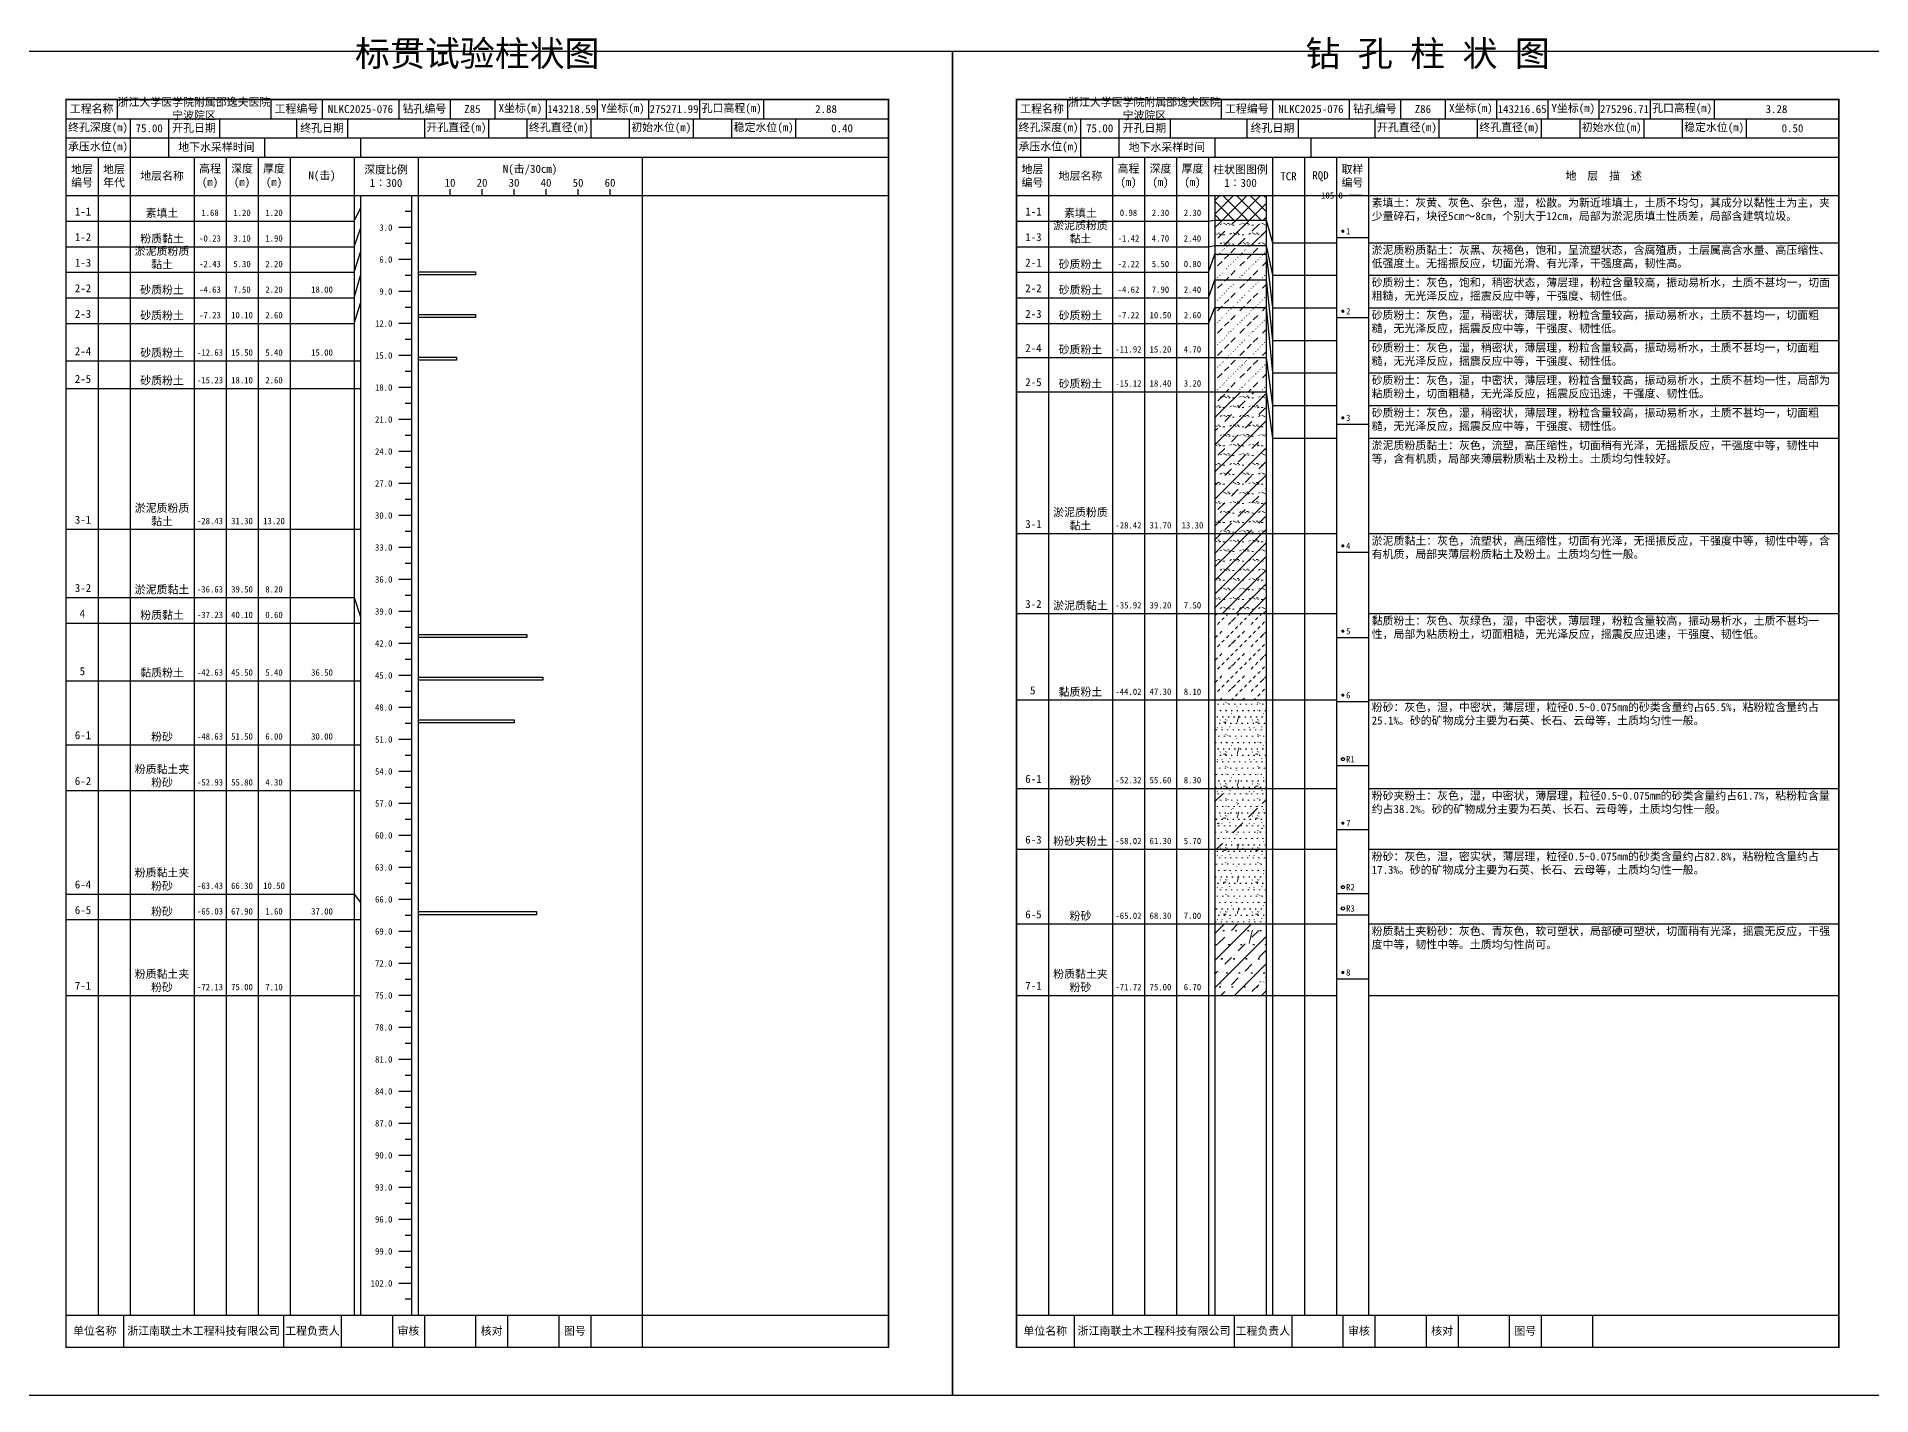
# Model space of a CAD drawing. Extents: x 297 to 65340, y 0 to 425.
# Drawn here: x 57629 to 58202, y 0 to 425 of the extents above; entities that cross this region are included whole.
import ezdxf
from ezdxf.enums import TextEntityAlignment as Align

# ---------------------------------------------------------------- set-up
doc = ezdxf.new("R2010")
doc.units = 0
doc.layers.get('0').update_dxf_attribs({"linetype": 'CONTINUOUS'})
doc.layers.add('FRAME', color=7, linetype='CONTINUOUS')
doc.layers.add('STRATUM', color=7, linetype='CONTINUOUS')
doc.layers.add('HATCH', color=7, linetype='CONTINUOUS', lineweight=13)
doc.styles.add('ST', font='')
doc.styles.get('ST').set_extended_font_data('SimSun')
pattern_1 = [(45, (0, 0), (-4.2426407, 4.2426407), [10, 0]), (45, (1.061, -3.182), (-2.12132034, 6.363961), [3, -3]), (26.565, (1.0741, -0.2536), (5.99982296, 5.99981224), [0.567, -12.849]), (0, (0.507, -0.2536), (0, 6), [0.567, -5.433]), (26.565, (-1.5813, 0), (5.99982296, 5.99981224), [0.567, -12.849]), (0, (-1.074, 0.2536), (0, 6), [0.567, -5.433]), (153.435, (0.5071, -0.2536), (-5.9998176, -5.36e-06), [1.134, -12.2826]), (26.565, (4.0741, 2.7464), (5.99982296, 5.99981224), [0.567, -12.849]), (0, (3.507, 2.7464), (0, 6), [0.567, -5.433]), (26.565, (1.4187, 3), (5.99982296, 5.99981224), [0.567, -12.849]), (0, (1.926, 3.2536), (0, 6), [0.567, -5.433]), (153.435, (3.5071, 2.7464), (-5.9998176, -5.36e-06), [1.134, -12.2826])]
pattern_2 = [(45.000006, (0, 0), (-7.3e-07, 6.99998237), [1.971956, -7.927535]), (45.000006, (2.813, 2.829), (-7.3e-07, 6.99998237), [1.99367, -7.905828]), (45.000006, (5.0675, 5.082), (-7.3e-07, 6.99998237), [1.813609, -8.085882]), (26.565052, (0, 3.5), (7.00000042, 7.00000017), [0.0965, -15.555976]), (36.869899, (0.7, 4.2), (6.999999835, 7.000000165), [0.197747, -34.802253]), (315.00001, (3.5, 6.976), (6.99998237, 1.22e-06), [0.033054, -9.866441]), (26.565052, (3.5, 0), (7.00000042, 7.00000017), [0.144749, -15.507727]), (26.565052, (4.2, 0.7), (7.00000042, 7.00000017), [0.10528, -15.547196]), (90.000004, (4.55, 1.05), (-7, -5e-07), [0.028767, -6.971233]), (26.565052, (4.9, 1.4), (7.00000042, 7.00000017), [0.091014, -31.213938]), (36.869899, (5.6, 2.1), (6.999999835, 7.000000165), [0.110692, -34.889308]), (45.000002, (6.3, 2.8), (-2.4e-07, 6.99998237), [0.109112, -9.790383]), (315.00001, (6.914, 3.548), (6.99998237, 1.22e-06), [0.033054, -9.866441]), (36.869898, (1.4, 4.9), (6.999999957, 7.000000043), [0.10224, -34.89776]), (53.130103, (2.1, 5.6), (13.999999763, 21.000000158), [0.134384, -34.865616]), (53.130103, (2.8, 6.3), (13.999999763, 21.000000158), [0.126246, -34.873754])]
pattern_3 = [(82.875, (-0.8346, -1.206), (0.00036925, 10.000176442), [0.08929, -80.53371]), (143.13, (-0.7336, -1.2818), (-29.99996427, 20.00005359), [0.12627, -49.87373]), (172.875, (-0.5564, -1.304), (-70.000245666, 9.999660329), [0.17857, -80.44443]), (206.565, (-0.378, -1.2147), (-9.99970493, -9.99968706), [0.19954, -22.16046]), (243.435, (-0.2887, -1.0363), (8.93e-06, -9.999696), [0.19954, -22.16146]), (255.964, (-0.1994, -0.679), (-0.00020004, -9.99950129), [0.36813, -40.86287]), (255.964, (0.1106, 0.561), (-0.00020004, -9.99950129), [1.27838, -39.95262]), (255.964, (0.179, 0.835), (-0.00020004, -9.99950129), [0.28235, -40.94865]), (216.87, (0.3694, 1.0892), (-9.999982136, -10.000017864), [0.12627, -49.87373]), (243.435, (0.2683, 1.0135), (8.93e-06, -9.999696), [0.19954, -22.16146]), (206.565, (0.548, 1.1785), (-9.99970493, -9.99968706), [0.19954, -22.16046]), (172.875, (0.725, 1.1563), (-70.000245666, 9.999660329), [0.17857, -80.44443]), (143.13, (0.826, 1.0806), (-29.99996427, 20.00005359), [0.12627, -49.87373]), (82.875, (0.815, 0.992), (0.00036925, 10.000176442), [0.08929, -80.53371]), (0, (-0.33, 0.34), (0, 10), [0.89286, -9.10714]), (0, (0.025, 0), (1, 2), [0, -1.75]), (0, (0, 0.025), (1, 2), [0, -1.75]), (0, (0, 0), (1, 2), [0, -1.75]), (0, (-0.025, 0), (1, 2), [0, -1.75]), (0, (0, -0.025), (1, 2), [0, -1.75])]

# ---------------------------------------------------------------- blocks, each defined once
blk = doc.blocks.new('SolidCircle')
at = {"const_width": 0.5}
blk.add_lwpolyline([(-0.25, 0, 1), (0.25, 0, 1)], format="xyb", close=True, dxfattribs=at)

msp = doc.modelspace()

# ---------------------------------------------------------------- hatches: boundary and pattern name
at = {"layer": 'HATCH'}
h = msp.add_hatch(dxfattribs=at)
h.set_pattern_fill('STT', color=256, style=0)
h.set_pattern_definition([(45, (0, 0), (-2.12132034, 2.12132034), [10, 0]), (135, (0, 0), (-2.12132034, -2.12132034), [10, 0])])
h.paths.add_polyline_path([(58013, 375), (57997, 375), (57997, 367.33), (58013, 367.33)])
h = msp.add_hatch(dxfattribs=at)
h.set_pattern_fill('YNFNT', color=256, style=0)
h.set_pattern_definition(pattern_1)
h.paths.add_polyline_path([(58013, 367.33), (57997, 367.33), (57997, 359.33), (58013, 359.33)])
h = msp.add_hatch(dxfattribs=at)
h.set_pattern_fill('SZFT', color=256, style=0)
h.set_pattern_definition(pattern_2)
h.paths.add_polyline_path([(58013, 359.33), (57997, 359.33), (57997, 356.67), (58013, 356.67)])
h = msp.add_hatch(dxfattribs=at)
h.set_pattern_fill('SZFT', color=256, style=0)
h.set_pattern_definition(pattern_2)
h.paths.add_polyline_path([(58013, 356.67), (57997, 356.67), (57997, 348.67), (58013, 348.67)])
h = msp.add_hatch(dxfattribs=at)
h.set_pattern_fill('SZFT', color=256, style=0)
h.set_pattern_definition(pattern_2)
h.paths.add_polyline_path([(58013, 348.67), (57997, 348.67), (57997, 340), (58013, 340)])
h = msp.add_hatch(dxfattribs=at)
h.set_pattern_fill('SZFT', color=256, style=0)
h.set_pattern_definition(pattern_2)
h.paths.add_polyline_path([(58013, 340), (57997, 340), (57997, 324.33), (58013, 324.33)])
h = msp.add_hatch(dxfattribs=at)
h.set_pattern_fill('SZFT', color=256, style=0)
h.set_pattern_definition(pattern_2)
h.paths.add_polyline_path([(58013, 324.33), (57997, 324.33), (57997, 313.67), (58013, 313.67)])
h = msp.add_hatch(dxfattribs=at)
h.set_pattern_fill('YNFNT', color=256, style=0)
h.set_pattern_definition(pattern_1)
h.paths.add_polyline_path([(58013, 313.67), (57997, 313.67), (57997, 269.33), (58013, 269.33)])
h = msp.add_hatch(dxfattribs=at)
h.set_pattern_fill('YNNT', color=256, style=0)
h.set_pattern_definition([(45, (0, 0), (-2.12132034, 2.12132034), [10, 0]), (26.565, (1.0741, -0.2536), (5.99982296, 5.99981224), [0.567, -12.849]), (0, (0.507, -0.2536), (0, 6), [0.567, -5.433]), (26.565, (-1.5813, 0), (5.99982296, 5.99981224), [0.567, -12.849]), (0, (-1.074, 0.2536), (0, 6), [0.567, -5.433]), (153.435, (0.5071, -0.2536), (-5.9998176, -5.36e-06), [1.134, -12.2826]), (26.565, (4.0741, 2.7464), (5.99982296, 5.99981224), [0.567, -12.849]), (0, (3.507, 2.7464), (0, 6), [0.567, -5.433]), (26.565, (1.4187, 3), (5.99982296, 5.99981224), [0.567, -12.849]), (0, (1.926, 3.2536), (0, 6), [0.567, -5.433]), (153.435, (3.5071, 2.7464), (-5.9998176, -5.36e-06), [1.134, -12.2826])])
h.paths.add_polyline_path([(58013, 269.33), (57997, 269.33), (57997, 244.33), (58013, 244.33)])
h = msp.add_hatch(dxfattribs=at)
h.set_pattern_fill('NZFT', color=256, style=0)
h.set_pattern_definition([(45.000005, (0, 0), (-6e-07, 6.99998237), [0.947297, -8.952198]), (45.000005, (1.4, 1.4), (-6e-07, 6.99998237), [0.986898, -8.912597]), (45.000005, (2.8, 2.8), (-6e-07, 6.99998237), [1.060182, -8.839313]), (45.000005, (4.2, 4.2), (-6e-07, 6.99998237), [0.949178, -8.950318]), (45.000005, (5.6, 5.6), (-6e-07, 6.99998237), [1.036501, -8.862994]), (45.000005, (3.5, 0), (-6e-07, 6.99998237), [1.013348, -8.886147]), (45.000005, (4.9, 1.4), (-6e-07, 6.99998237), [1.078956, -12.120371]), (45.000005, (6.3, 2.8), (-6e-07, 6.99998237), [0.998824, -8.900671]), (45.000003, (0.7, 4.2), (-3.7e-07, 6.99998237), [1.05533, -8.844165]), (45.000003, (2.1, 5.6), (-3.7e-07, 6.99998237), [1.036501, -8.862994])])
h.paths.add_polyline_path([(58013, 244.33), (57997, 244.33), (57997, 217.33), (58013, 217.33)])
h = msp.add_hatch(dxfattribs=at)
h.set_pattern_fill('FS', color=256, style=0)
h.set_pattern_definition(pattern_3)
h.paths.add_polyline_path([(58013, 217.33), (57997, 217.33), (57997, 189.67), (58013, 189.67)])
h = msp.add_hatch(dxfattribs=at)
h.set_pattern_fill('FS', color=256, style=0)
h.set_pattern_definition(pattern_3)
h.paths.add_polyline_path([(58013, 189.67), (57997, 189.67), (57997, 170.67), (58013, 170.67)])
h = msp.add_hatch(dxfattribs=at)
h.set_pattern_fill('SZFT', color=256, scale=2.2, style=0)
h.set_pattern_definition([(45.000006, (0, 0), (-1.6e-06, 15.3999612), [4.338303, -17.440577]), (45.000006, (6.188, 6.223), (-1.6e-06, 15.3999612), [4.386074, -17.3928216]), (45.000006, (11.148, 11.181), (-1.6e-06, 15.3999612), [3.98994, -17.7889404]), (26.565052, (0, 7.7), (15.4000009, 15.4000004), [0.2123, -34.223147]), (36.869899, (1.54, 9.24), (15.39999964, 15.40000036), [0.4350434, -76.5649566]), (315.00001, (7.7, 15.347), (15.3999612, 2.7e-06), [0.072719, -21.70617]), (26.565052, (7.7, 0), (15.4000009, 15.4000004), [0.318448, -34.1169994]), (26.565052, (9.24, 1.54), (15.4000009, 15.4000004), [0.231616, -34.203831]), (90.000004, (10.01, 2.31), (-15.4, -1e-06), [0.0632874, -15.3367126]), (26.565052, (10.78, 3.08), (15.4000009, 15.4000004), [0.200231, -68.670664]), (36.869899, (12.32, 4.62), (15.39999964, 15.40000036), [0.2435224, -76.7564776]), (45.000002, (13.86, 6.16), (-5e-07, 15.3999612), [0.2400464, -21.5388426]), (315.00001, (15.211, 7.805), (15.3999612, 2.7e-06), [0.072719, -21.70617]), (36.869898, (3.08, 10.78), (15.3999999, 15.4000001), [0.224928, -76.775072]), (53.130103, (4.62, 12.32), (30.79999948, 46.20000035), [0.295645, -76.704355]), (53.130103, (6.16, 13.86), (30.79999948, 46.20000035), [0.277741, -76.722259])])
h.paths.add_polyline_path([(58013, 189.67), (57997, 189.67), (57997, 170.67), (58013, 170.67)])
h = msp.add_hatch(dxfattribs=at)
h.set_pattern_fill('FS', color=256, style=0)
h.set_pattern_definition(pattern_3)
h.paths.add_polyline_path([(58013, 170.67), (57997, 170.67), (57997, 147.33), (58013, 147.33)])
h = msp.add_hatch(dxfattribs=at)
h.set_pattern_fill('FZNT', color=256, style=0)
h.set_pattern_definition([(45, (0, 0), (-4.2426407, 4.2426407), [10, 0]), (45, (1.061, -3.182), (-2.12132034, 6.363961), [3, -3])])
h.paths.add_polyline_path([(58013, 147.33), (57997, 147.33), (57997, 125), (58013, 125)])
h = msp.add_hatch(dxfattribs=at)
h.set_pattern_fill('FS', color=256, scale=2.2, style=0)
h.set_pattern_definition([(82.875, (-1.8361, -2.6533), (0.00081235, 22.00038817), [0.196438, -177.174162]), (143.13, (-1.614, -2.82), (-65.9999214, 44.0001179), [0.277794, -109.722206]), (172.875, (-1.224, -2.8687), (-154.00054047, 21.99925272), [0.392854, -176.977746]), (206.565, (-0.831, -2.672), (-21.9993508, -21.9993115), [0.438988, -48.753012]), (243.435, (-0.635, -2.28), (1.96e-05, -21.9993312), [0.438988, -48.755212]), (255.964, (-0.4387, -1.494), (-0.0004401, -21.99890283), [0.809886, -89.898314]), (255.964, (0.2434, 1.2344), (-0.0004401, -21.99890283), [2.812436, -87.895764]), (255.964, (0.394, 1.837), (-0.0004401, -21.99890283), [0.62117, -90.08703]), (216.87, (0.8126, 2.3963), (-21.9999607, -22.0000393), [0.277794, -109.722206]), (243.435, (0.59, 2.23), (1.96e-05, -21.9993312), [0.438988, -48.755212]), (206.565, (1.205, 2.593), (-21.9993508, -21.9993115), [0.438988, -48.753012]), (172.875, (1.595, 2.544), (-154.00054047, 21.99925272), [0.392854, -176.977746]), (143.13, (1.8173, 2.3772), (-65.9999214, 44.0001179), [0.277794, -109.722206]), (82.875, (1.793, 2.1823), (0.00081235, 22.00038817), [0.196438, -177.174162]), (0, (-0.725, 0.748), (0, 22), [1.964292, -20.035708]), (0, (0.055, 0), (2.2, 4.4), [0, -3.85]), (0, (0, 0.055), (2.2, 4.4), [0, -3.85]), (0, (0, 0), (2.2, 4.4), [0, -3.85]), (0, (-0.055, 0), (2.2, 4.4), [0, -3.85]), (0, (0, -0.055), (2.2, 4.4), [0, -3.85])])
h.paths.add_polyline_path([(58013, 147.33), (57997, 147.33), (57997, 125), (58013, 125)])

# ---------------------------------------------------------------- linework, layer by layer
at = {"layer": 'FRAME', "color": 245, "linetype": 'Continuous'}
for points in [[(57618, 0), (57915, 0), (57915, 420), (57618, 420)], [(57915, 0), (58212, 0), (58212, 420), (57915, 420)]]:
    msp.add_lwpolyline(points, close=True, dxfattribs=at)
at = {"layer": 'FRAME', "linetype": 'Continuous', "const_width": 0.5}
for points in [[(57638, 15), (57895, 15), (57895, 405), (57638, 405)], [(57935, 15), (58192, 15), (58192, 405), (57935, 405)]]:
    msp.add_lwpolyline(points, close=True, dxfattribs=at)
at = {"layer": 'FRAME', "color": 0, "linetype": 'Continuous'}
for points in [[(57654, 405), (57654, 399)], [(57702, 405), (57702, 399)], [(57718, 405), (57718, 399)], [(57742, 405), (57742, 399)], [(57758, 405), (57758, 399)], [(57772, 405), (57772, 399)], [(57788, 405), (57788, 399)], [(57804, 405), (57804, 399)], [(57820, 405), (57820, 399)], [(57836, 405), (57836, 399)], [(57856, 405), (57856, 399)], [(57895, 405), (57895, 399)], [(57951, 405), (57951, 399)], [(57999, 405), (57999, 399)], [(58015, 405), (58015, 399)], [(58039, 405), (58039, 399)], [(58055, 405), (58055, 399)], [(58069, 405), (58069, 399)], [(58085, 405), (58085, 399)], [(58101, 405), (58101, 399)], [(58117, 405), (58117, 399)], [(58133, 405), (58133, 399)], [(58153, 405), (58153, 399)], [(58192, 405), (58192, 399)], [(57638, 399), (57895, 399)], [(57658, 399), (57658, 393)], [(57670, 399), (57670, 393)], [(57686, 399), (57686, 393)], [(57710, 399), (57710, 393)], [(57726, 399), (57726, 393)], [(57750, 399), (57750, 393)], [(57770, 399), (57770, 393)], [(57782, 399), (57782, 393)], [(57802, 399), (57802, 393)], [(57814, 399), (57814, 393)], [(57834, 399), (57834, 393)], [(57846, 399), (57846, 393)], [(57866, 399), (57866, 393)], [(57895, 399), (57895, 393)], [(57935, 399), (58192, 399)], [(57955, 399), (57955, 393)], [(57967, 399), (57967, 393)], [(57983, 399), (57983, 393)], [(58007, 399), (58007, 393)], [(58023, 399), (58023, 393)], [(58047, 399), (58047, 393)], [(58067, 399), (58067, 393)], [(58079, 399), (58079, 393)], [(58099, 399), (58099, 393)], [(58111, 399), (58111, 393)], [(58131, 399), (58131, 393)], [(58143, 399), (58143, 393)], [(58163, 399), (58163, 393)], [(58192, 399), (58192, 393)], [(57638, 393), (57895, 393)], [(57658, 393), (57658, 387)], [(57670, 393), (57670, 387)], [(57700, 393), (57700, 387)], [(57730, 393), (57730, 387)], [(57935, 393), (58192, 393)], [(57955, 393), (57955, 387)], [(57967, 393), (57967, 387)], [(57997, 393), (57997, 387)], [(58027, 393), (58027, 387)], [(57638, 387), (57895, 387)], [(57648, 387), (57648, 25)], [(57658, 387), (57658, 25)], [(57678, 387), (57678, 25)], [(57688, 387), (57688, 25)], [(57698, 387), (57698, 25)], [(57708, 387), (57708, 25)], [(57728, 387), (57728, 25)], [(57748, 387), (57748, 25)], [(57818, 387), (57818, 25)], [(57935, 387), (58192, 387)], [(57945, 387), (57945, 25)], [(57965, 387), (57965, 25)], [(57975, 387), (57975, 25)], [(57985, 387), (57985, 25)], [(57995, 387), (57995, 25)], [(58015, 387), (58015, 25)], [(58025, 387), (58025, 25)], [(58035, 387), (58035, 25)], [(58045, 387), (58045, 25)], [(58192, 387), (58192, 25)], [(57638, 375), (57895, 375)], [(57730, 375), (57730, 25)], [(57746, 375), (57746, 25)], [(57758, 375), (57758, 377)], [(57768, 375), (57768, 377)], [(57778, 375), (57778, 377)], [(57788, 375), (57788, 377)], [(57798, 375), (57798, 377)], [(57808, 375), (57808, 377)], [(57935, 375), (58192, 375)], [(57997, 375), (57997, 25)], [(58013, 375), (58013, 25)], [(57638, 25), (57895, 25)], [(57656, 25), (57656, 15)], [(57706, 25), (57706, 15)], [(57724, 25), (57724, 15)], [(57740, 25), (57740, 15)], [(57750, 25), (57750, 15)], [(57766, 25), (57766, 15)], [(57776, 25), (57776, 15)], [(57792, 25), (57792, 15)], [(57802, 25), (57802, 15)], [(57818, 25), (57818, 15)], [(57935, 25), (58192, 25)], [(57953, 25), (57953, 15)], [(58003, 25), (58003, 15)], [(58021, 25), (58021, 15)], [(58037, 25), (58037, 15)], [(58047, 25), (58047, 15)], [(58063, 25), (58063, 15)], [(58073, 25), (58073, 15)], [(58089, 25), (58089, 15)], [(58099, 25), (58099, 15)], [(58115, 25), (58115, 15)]]:
    msp.add_lwpolyline(points, dxfattribs=at)
at = {"layer": 'STRATUM', "linetype": 'Continuous'}
for points in [[(58043, 375), (58039, 375)], [(57638, 367), (57648, 367)], [(57648, 367), (57658, 367)], [(57658, 367), (57678, 367)], [(57678, 367), (57688, 367)], [(57688, 367), (57698, 367)], [(57698, 367), (57708, 367)], [(57708, 367), (57728, 367)], [(57728, 367), (57730, 371)], [(57746, 370), (57744, 370)], [(57935, 367), (57945, 367)], [(57945, 367), (57965, 367)], [(57965, 367), (57975, 367)], [(57975, 367), (57985, 367)], [(57985, 367), (57995, 367)], [(57995, 367), (57997, 367.33), (58013, 367.33), (58015, 360.23)], [(57728, 359), (57730, 364.67)], [(57746, 365), (57742, 365)], [(58035, 361.83), (58045, 361.83)], [(57638, 359), (57648, 359)], [(57648, 359), (57658, 359)], [(57658, 359), (57678, 359)], [(57678, 359), (57688, 359)], [(57688, 359), (57698, 359)], [(57698, 359), (57708, 359)], [(57708, 359), (57728, 359)], [(57728, 351), (57730, 357.33)], [(57746, 360), (57744, 360)], [(57935, 359), (57945, 359)], [(57945, 359), (57965, 359)], [(57965, 359), (57975, 359)], [(57975, 359), (57985, 359)], [(57985, 359), (57995, 359)], [(57995, 359), (57997, 359.33), (58013, 359.33), (58015, 350.06)], [(57995, 351), (57997, 356.67), (58013, 356.67), (58015, 339.88)], [(58015, 360.23), (58025, 360.23)], [(58025, 360.23), (58035, 360.23)], [(58045, 360.23), (58192, 360.23)], [(57638, 351), (57648, 351)], [(57648, 351), (57658, 351)], [(57658, 351), (57678, 351)], [(57678, 351), (57688, 351)], [(57688, 351), (57698, 351)], [(57698, 351), (57708, 351)], [(57708, 351), (57728, 351)], [(57728, 343), (57730, 350)], [(57746, 355), (57742, 355)], [(57746, 350), (57744, 350)], [(57748, 351.17), (57766, 351.17), (57766, 350.17), (57748, 350.17)], [(57935, 351), (57945, 351)], [(57945, 351), (57965, 351)], [(57965, 351), (57975, 351)], [(57975, 351), (57985, 351)], [(57985, 351), (57995, 351)], [(58015, 350.06), (58025, 350.06)], [(58025, 350.06), (58035, 350.06)], [(58045, 350.06), (58192, 350.06)], [(57746, 345), (57742, 345)], [(57995, 343), (57997, 348.67), (58013, 348.67), (58015, 329.7)], [(57638, 343), (57648, 343)], [(57648, 343), (57658, 343)], [(57658, 343), (57678, 343)], [(57678, 343), (57688, 343)], [(57688, 343), (57698, 343)], [(57698, 343), (57708, 343)], [(57708, 343), (57728, 343)], [(57728, 335), (57730, 341.33)], [(57746, 340), (57744, 340)], [(57935, 343), (57945, 343)], [(57945, 343), (57965, 343)], [(57965, 343), (57975, 343)], [(57975, 343), (57985, 343)], [(57985, 343), (57995, 343)], [(57995, 335), (57997, 340), (58013, 340), (58015, 319.53)], [(58015, 339.88), (58025, 339.88)], [(58025, 339.88), (58035, 339.88)], [(58045, 339.88), (58192, 339.88)], [(57638, 335), (57648, 335)], [(57648, 335), (57658, 335)], [(57658, 335), (57678, 335)], [(57678, 335), (57688, 335)], [(57688, 335), (57698, 335)], [(57698, 335), (57708, 335)], [(57708, 335), (57728, 335)], [(57746, 335), (57742, 335)], [(57748, 337.83), (57766, 337.83), (57766, 336.83), (57748, 336.83)], [(57935, 335), (57945, 335)], [(57945, 335), (57965, 335)], [(57965, 335), (57975, 335)], [(57975, 335), (57985, 335)], [(57985, 335), (57995, 335)], [(58035, 336.83), (58045, 336.83)], [(57746, 330), (57744, 330)], [(58015, 329.7), (58025, 329.7)], [(58025, 329.7), (58035, 329.7)], [(58045, 329.7), (58192, 329.7)], [(57638, 323.33), (57648, 323.33)], [(57648, 323.33), (57658, 323.33)], [(57658, 323.33), (57678, 323.33)], [(57678, 323.33), (57688, 323.33)], [(57688, 323.33), (57698, 323.33)], [(57698, 323.33), (57708, 323.33)], [(57708, 323.33), (57728, 323.33)], [(57728, 323.33), (57730, 323.33)], [(57746, 325), (57742, 325)], [(57748, 324.5), (57760, 324.5), (57760, 323.5), (57748, 323.5)], [(57935, 324.33), (57945, 324.33)], [(57945, 324.33), (57965, 324.33)], [(57965, 324.33), (57975, 324.33)], [(57975, 324.33), (57985, 324.33)], [(57985, 324.33), (57995, 324.33)], [(57995, 324.33), (57997, 324.33), (58013, 324.33), (58015, 309.35)], [(57746, 320), (57744, 320)], [(58015, 319.53), (58025, 319.53)], [(58025, 319.53), (58035, 319.53)], [(58045, 319.53), (58192, 319.53)], [(57638, 314.67), (57648, 314.67)], [(57648, 314.67), (57658, 314.67)], [(57658, 314.67), (57678, 314.67)], [(57678, 314.67), (57688, 314.67)], [(57688, 314.67), (57698, 314.67)], [(57698, 314.67), (57708, 314.67)], [(57708, 314.67), (57728, 314.67)], [(57728, 314.67), (57730, 314.67)], [(57746, 315), (57742, 315)], [(57746, 310), (57744, 310)], [(57935, 313.67), (57945, 313.67)], [(57945, 313.67), (57965, 313.67)], [(57965, 313.67), (57975, 313.67)], [(57975, 313.67), (57985, 313.67)], [(57985, 313.67), (57995, 313.67)], [(57995, 313.67), (57997, 313.67), (58013, 313.67), (58015, 299.17)], [(57746, 305), (57742, 305)], [(58015, 309.35), (58025, 309.35)], [(58025, 309.35), (58035, 309.35)], [(58045, 309.35), (58192, 309.35)], [(57746, 300), (57744, 300)], [(58015, 299.17), (58025, 299.17)], [(58025, 299.17), (58035, 299.17)], [(58035, 303.5), (58045, 303.5)], [(58045, 299.17), (58192, 299.17)], [(57746, 295), (57742, 295)], [(57746, 290), (57744, 290)], [(57746, 285), (57742, 285)], [(57746, 280), (57744, 280)], [(57638, 270.67), (57648, 270.67)], [(57648, 270.67), (57658, 270.67)], [(57658, 270.67), (57678, 270.67)], [(57678, 270.67), (57688, 270.67)], [(57688, 270.67), (57698, 270.67)], [(57698, 270.67), (57708, 270.67)], [(57708, 270.67), (57728, 270.67)], [(57728, 270.67), (57730, 270.67)], [(57746, 275), (57742, 275)], [(57746, 270), (57744, 270)], [(57746, 265), (57742, 265)], [(57935, 269.33), (57945, 269.33)], [(57945, 269.33), (57965, 269.33)], [(57965, 269.33), (57975, 269.33)], [(57975, 269.33), (57985, 269.33)], [(57985, 269.33), (57995, 269.33)], [(57995, 269.33), (57997, 269.33), (58013, 269.33), (58015, 269.33)], [(58015, 269.33), (58025, 269.33)], [(58025, 269.33), (58035, 269.33)], [(58045, 269.33), (58192, 269.33)], [(57746, 260), (57744, 260)], [(58035, 263.5), (58045, 263.5)], [(57746, 255), (57742, 255)], [(57638, 249.33), (57648, 249.33)], [(57648, 249.33), (57658, 249.33)], [(57658, 249.33), (57678, 249.33)], [(57678, 249.33), (57688, 249.33)], [(57688, 249.33), (57698, 249.33)], [(57698, 249.33), (57708, 249.33)], [(57708, 249.33), (57728, 249.33)], [(57728, 249.33), (57730, 243.33)], [(57746, 250), (57744, 250)], [(57638, 241.33), (57648, 241.33)], [(57648, 241.33), (57658, 241.33)], [(57658, 241.33), (57678, 241.33)], [(57678, 241.33), (57688, 241.33)], [(57688, 241.33), (57698, 241.33)], [(57698, 241.33), (57708, 241.33)], [(57708, 241.33), (57728, 241.33)], [(57728, 241.33), (57730, 241.33)], [(57746, 245), (57742, 245)], [(57935, 244.33), (57945, 244.33)], [(57945, 244.33), (57965, 244.33)], [(57965, 244.33), (57975, 244.33)], [(57975, 244.33), (57985, 244.33)], [(57985, 244.33), (57995, 244.33)], [(57995, 244.33), (57997, 244.33), (58013, 244.33), (58015, 244.33)], [(58015, 244.33), (58025, 244.33)], [(58025, 244.33), (58035, 244.33)], [(58045, 244.33), (58192, 244.33)], [(57746, 240), (57744, 240)], [(57748, 237.83), (57782, 237.83), (57782, 236.83), (57748, 236.83)], [(58035, 236.83), (58045, 236.83)], [(57746, 235), (57742, 235)], [(57746, 230), (57744, 230)], [(57746, 225), (57742, 225)], [(57748, 224.5), (57787, 224.5), (57787, 223.5), (57748, 223.5)], [(57638, 223.33), (57648, 223.33)], [(57648, 223.33), (57658, 223.33)], [(57658, 223.33), (57678, 223.33)], [(57678, 223.33), (57688, 223.33)], [(57688, 223.33), (57698, 223.33)], [(57698, 223.33), (57708, 223.33)], [(57708, 223.33), (57728, 223.33)], [(57728, 223.33), (57730, 223.33)], [(57746, 220), (57744, 220)], [(57746, 215), (57742, 215)], [(57935, 217.33), (57945, 217.33)], [(57945, 217.33), (57965, 217.33)], [(57965, 217.33), (57975, 217.33)], [(57975, 217.33), (57985, 217.33)], [(57985, 217.33), (57995, 217.33)], [(57995, 217.33), (57997, 217.33), (58013, 217.33), (58015, 217.33)], [(58015, 217.33), (58025, 217.33)], [(58025, 217.33), (58035, 217.33)], [(58035, 216.83), (58045, 216.83)], [(58045, 217.33), (58192, 217.33)], [(57746, 210), (57744, 210)], [(57748, 211.17), (57778, 211.17), (57778, 210.17), (57748, 210.17)], [(57638, 203.33), (57648, 203.33)], [(57648, 203.33), (57658, 203.33)], [(57658, 203.33), (57678, 203.33)], [(57678, 203.33), (57688, 203.33)], [(57688, 203.33), (57698, 203.33)], [(57698, 203.33), (57708, 203.33)], [(57708, 203.33), (57728, 203.33)], [(57728, 203.33), (57730, 203.33)], [(57746, 205), (57742, 205)], [(57746, 195), (57742, 195)], [(57746, 200), (57744, 200)], [(58035, 196.83), (58045, 196.83)], [(57746, 190), (57744, 190)], [(57935, 189.67), (57945, 189.67)], [(57945, 189.67), (57965, 189.67)], [(57965, 189.67), (57975, 189.67)], [(57975, 189.67), (57985, 189.67)], [(57985, 189.67), (57995, 189.67)], [(57995, 189.67), (57997, 189.67), (58013, 189.67), (58015, 189.67)], [(58015, 189.67), (58025, 189.67)], [(58025, 189.67), (58035, 189.67)], [(58045, 189.67), (58192, 189.67)], [(57638, 189), (57648, 189)], [(57648, 189), (57658, 189)], [(57658, 189), (57678, 189)], [(57678, 189), (57688, 189)], [(57688, 189), (57698, 189)], [(57698, 189), (57708, 189)], [(57708, 189), (57728, 189)], [(57728, 189), (57730, 189)], [(57746, 185), (57742, 185)], [(57746, 180), (57744, 180)], [(57746, 175), (57742, 175)], [(58035, 176.83), (58045, 176.83)], [(57746, 170), (57744, 170)], [(57935, 170.67), (57945, 170.67)], [(57945, 170.67), (57965, 170.67)], [(57965, 170.67), (57975, 170.67)], [(57975, 170.67), (57985, 170.67)], [(57985, 170.67), (57995, 170.67)], [(57995, 170.67), (57997, 170.67), (58013, 170.67), (58015, 170.67)], [(58015, 170.67), (58025, 170.67)], [(58025, 170.67), (58035, 170.67)], [(58045, 170.67), (58192, 170.67)], [(57746, 165), (57742, 165)], [(57638, 156.67), (57648, 156.67)], [(57648, 156.67), (57658, 156.67)], [(57658, 156.67), (57678, 156.67)], [(57678, 156.67), (57688, 156.67)], [(57688, 156.67), (57698, 156.67)], [(57698, 156.67), (57708, 156.67)], [(57708, 156.67), (57728, 156.67)], [(57728, 156.67), (57730, 154)], [(57746, 155), (57742, 155)], [(57746, 160), (57744, 160)], [(58035, 156.83), (58045, 156.83)], [(57746, 150), (57744, 150)], [(57748, 151.17), (57785, 151.17), (57785, 150.17), (57748, 150.17)], [(58035, 150.17), (58045, 150.17)], [(57638, 148.67), (57648, 148.67)], [(57648, 148.67), (57658, 148.67)], [(57658, 148.67), (57678, 148.67)], [(57678, 148.67), (57688, 148.67)], [(57688, 148.67), (57698, 148.67)], [(57698, 148.67), (57708, 148.67)], [(57708, 148.67), (57728, 148.67)], [(57728, 148.67), (57730, 148.67)], [(57746, 145), (57742, 145)], [(57935, 147.33), (57945, 147.33)], [(57945, 147.33), (57965, 147.33)], [(57965, 147.33), (57975, 147.33)], [(57975, 147.33), (57985, 147.33)], [(57985, 147.33), (57995, 147.33)], [(57995, 147.33), (57997, 147.33), (58013, 147.33), (58015, 147.33)], [(58015, 147.33), (58025, 147.33)], [(58025, 147.33), (58035, 147.33)], [(58045, 147.33), (58192, 147.33)], [(57746, 140), (57744, 140)], [(57746, 135), (57742, 135)], [(57746, 130), (57744, 130)], [(58035, 130.17), (58045, 130.17)], [(57638, 125), (57648, 125)], [(57648, 125), (57658, 125)], [(57658, 125), (57678, 125)], [(57678, 125), (57688, 125)], [(57688, 125), (57698, 125)], [(57698, 125), (57708, 125)], [(57708, 125), (57728, 125)], [(57728, 125), (57730, 125)], [(57746, 125), (57742, 125)], [(57935, 125), (57945, 125)], [(57945, 125), (57965, 125)], [(57965, 125), (57975, 125)], [(57975, 125), (57985, 125)], [(57985, 125), (57995, 125)], [(57995, 125), (57997, 125), (58013, 125), (58015, 125)], [(58015, 125), (58025, 125)], [(58025, 125), (58035, 125)], [(58045, 125), (58192, 125)], [(57746, 115), (57742, 115)], [(57746, 120), (57744, 120)], [(57746, 110), (57744, 110)], [(57746, 105), (57742, 105)], [(57746, 100), (57744, 100)], [(57746, 95), (57742, 95)], [(57746, 90), (57744, 90)], [(57746, 85), (57742, 85)], [(57746, 75), (57742, 75)], [(57746, 80), (57744, 80)], [(57746, 70), (57744, 70)], [(57746, 65), (57742, 65)], [(57746, 60), (57744, 60)], [(57746, 55), (57742, 55)], [(57746, 50), (57744, 50)], [(57746, 45), (57742, 45)], [(57746, 35), (57742, 35)], [(57746, 40), (57744, 40)], [(57746, 30), (57744, 30)]]:
    msp.add_lwpolyline(points, dxfattribs=at)
at = {"layer": 'STRATUM'}
for centre in [(58037, 198.83), (58037, 158.83), (58037, 152.17)]:
    msp.add_circle(centre, 0.5, dxfattribs=at)

# ---------------------------------------------------------------- block references
for p in [(58037, 363.83), (58037, 338.83), (58037, 305.5), (58037, 265.5), (58037, 238.83), (58037, 218.83), (58037, 178.83), (58037, 132.17)]:
    msp.add_blockref('SolidCircle', p, dxfattribs=at)

# ---------------------------------------------------------------- texts
at = {"layer": 'FRAME', "style": 'ST'}
for s, p in [('标贯试验柱状图', (57766.5, 413)), ('钻 孔 柱 状 图', (58063.5, 413))]:
    msp.add_text(s, height=8, dxfattribs=at).set_placement(p, align=Align.BOTTOM_CENTER)
for s, p in [('10', (57758, 379)), ('20', (57768, 379)), ('30', (57778, 379)), ('40', (57788, 379)), ('50', (57798, 379)), ('60', (57808, 379))]:
    msp.add_text(s, height=2.5, dxfattribs=at).set_placement(p, align=Align.MIDDLE_CENTER)
at = {"layer": 'FRAME', "char_height": 2.5, "attachment_point": 5, "style": 'ST'}
for s, insert, width in [('工程名称', (57646, 402), 16), ('浙江大学医学院附属邵逸夫医院宁波院区', (57678, 402), 48), ('工程编号', (57710, 402), 16), ('NLKC2025-076', (57730, 402), 24), ('钻孔编号', (57750, 402), 16), ('Z85', (57765, 402), 14), ('X坐标(m)', (57780, 402), 16), ('143218.59', (57796, 402), 16), ('Y坐标(m)', (57812, 402), 16), ('275271.99', (57828, 402), 16), ('孔口高程(m)', (57846, 402), 20), ('2.88', (57875.5, 402), 39), ('工程名称', (57943, 402), 16), ('浙江大学医学院附属邵逸夫医院宁波院区', (57975, 402), 48), ('工程编号', (58007, 402), 16), ('NLKC2025-076', (58027, 402), 24), ('钻孔编号', (58047, 402), 16), ('Z86', (58062, 402), 14), ('X坐标(m)', (58077, 402), 16), ('143216.65', (58093, 402), 16), ('Y坐标(m)', (58109, 402), 16), ('275296.71', (58125, 402), 16), ('孔口高程(m)', (58143, 402), 20), ('3.28', (58172.5, 402), 39), ('终孔深度(m)', (57648, 396), 20), ('75.00', (57664, 396), 12), ('开孔日期', (57678, 396), 16), ('终孔日期', (57718, 396), 16), ('开孔直径(m)', (57760, 396), 20), ('终孔直径(m)', (57792, 396), 20), ('初始水位(m)', (57824, 396), 20), ('稳定水位(m)', (57856, 396), 20), ('0.40', (57880.5, 396), 29), ('终孔深度(m)', (57945, 396), 20), ('75.00', (57961, 396), 12), ('开孔日期', (57975, 396), 16), ('终孔日期', (58015, 396), 16), ('开孔直径(m)', (58057, 396), 20), ('终孔直径(m)', (58089, 396), 20), ('初始水位(m)', (58121, 396), 20), ('稳定水位(m)', (58153, 396), 20), ('0.50', (58177.5, 396), 29), ('承压水位(m)', (57648, 390), 20), ('地下水采样时间', (57685, 390), 30), ('承压水位(m)', (57945, 390), 20), ('地下水采样时间', (57982, 390), 30), ('地层编号', (57643, 381), 10), ('地层年代', (57653, 381), 10), ('高程\\P(m)', (57683, 381), 10), ('深度\\P(m)', (57693, 381), 10), ('厚度\\P(m)', (57703, 381), 10), ('深度比例\\P1∶300', (57738, 381), 20), ('N(击/30cm)', (57783, 383), 70), ('地层编号', (57940, 381), 10), ('高程\\P(m)', (57970, 381), 10), ('深度\\P(m)', (57980, 381), 10), ('厚度\\P(m)', (57990, 381), 10), ('柱状图图例\\P1∶300', (58005, 381), 20), ('取样编号', (58040, 381), 10), ('地层名称', (57668, 381), 20), ('N(击)', (57718, 381), 20), ('地层名称', (57955, 381), 20), ('TCR', (58020, 381), 10), ('RQD', (58030, 381), 10), ('地  层  描  述', (58118.5, 381), 147), ('单位名称', (57647, 20), 18), ('浙江南联土木工程科技有限公司', (57681, 20), 50), ('工程负责人', (57715, 20), 18), ('审核', (57745, 20), 10), ('核对', (57771, 20), 10), ('图号', (57797, 20), 10), ('单位名称', (57944, 20), 18), ('浙江南联土木工程科技有限公司', (57978, 20), 50), ('工程负责人', (58012, 20), 18), ('审核', (58042, 20), 10), ('核对', (58068, 20), 10), ('图号', (58094, 20), 10)]:
    msp.add_mtext(s, dxfattribs=dict(at, insert=insert, width=width))
at = {"layer": 'STRATUM', "style": 'ST'}
for s, p in [('105.0', (58037, 375)), ('3.0', (57740, 365)), ('6.0', (57740, 355)), ('9.0', (57740, 345)), ('12.0', (57740, 335)), ('15.0', (57740, 325)), ('18.0', (57740, 315)), ('21.0', (57740, 305)), ('24.0', (57740, 295)), ('27.0', (57740, 285)), ('30.0', (57740, 275)), ('33.0', (57740, 265)), ('36.0', (57740, 255)), ('39.0', (57740, 245)), ('42.0', (57740, 235)), ('45.0', (57740, 225)), ('48.0', (57740, 215)), ('51.0', (57740, 205)), ('54.0', (57740, 195)), ('57.0', (57740, 185)), ('60.0', (57740, 175)), ('63.0', (57740, 165)), ('66.0', (57740, 155)), ('69.0', (57740, 145)), ('72.0', (57740, 135)), ('75.0', (57740, 125)), ('78.0', (57740, 115)), ('81.0', (57740, 105)), ('84.0', (57740, 95)), ('87.0', (57740, 85)), ('90.0', (57740, 75)), ('93.0', (57740, 65)), ('96.0', (57740, 55)), ('99.0', (57740, 45)), ('102.0', (57740, 35))]:
    msp.add_text(s, height=2, dxfattribs=at).set_placement(p, align=Align.MIDDLE_RIGHT)
for s, height, p in [('1-1', 2.5, (57640.75, 370)), ('1-1', 2.5, (57937.75, 370)), ('1-2', 2.5, (57640.75, 362)), ('1-3', 2.5, (57937.75, 362)), ('1', 2, (58038, 363.83)), ('1-3', 2.5, (57640.75, 354)), ('2-1', 2.5, (57937.75, 354)), ('2-2', 2.5, (57640.75, 346)), ('2-2', 2.5, (57937.75, 346)), ('2-3', 2.5, (57640.75, 338)), ('2-3', 2.5, (57937.75, 338)), ('2', 2, (58038, 338.83)), ('2-4', 2.5, (57640.75, 326.33)), ('2-4', 2.5, (57937.75, 327.33)), ('2-5', 2.5, (57640.75, 317.67)), ('2-5', 2.5, (57937.75, 316.67)), ('3', 2, (58038, 305.5)), ('3-1', 2.5, (57640.75, 273.67)), ('3-1', 2.5, (57937.75, 272.33)), ('4', 2, (58038, 265.5)), ('3-2', 2.5, (57640.75, 252.33)), ('3-2', 2.5, (57937.75, 247.33)), ('4', 2.5, (57642.25, 244.33)), ('5', 2, (58038, 238.83)), ('5', 2.5, (57642.25, 226.33)), ('5', 2.5, (57939.25, 220.33)), ('6', 2, (58038, 218.83)), ('6-1', 2.5, (57640.75, 206.33)), ('R1', 2, (58038, 198.83)), ('6-2', 2.5, (57640.75, 192)), ('6-1', 2.5, (57937.75, 192.67)), ('7', 2, (58038, 178.83)), ('6-3', 2.5, (57937.75, 173.67)), ('6-4', 2.5, (57640.75, 159.67)), ('R2', 2, (58038, 158.83)), ('6-5', 2.5, (57640.75, 151.67)), ('6-5', 2.5, (57937.75, 150.33)), ('R3', 2, (58038, 152.17)), ('8', 2, (58038, 132.17)), ('7-1', 2.5, (57640.75, 128)), ('7-1', 2.5, (57937.75, 128))]:
    msp.add_text(s, height=height, dxfattribs=at).set_placement(p, align=Align.MIDDLE_LEFT)
for s, p in [('1.68', (57683, 368)), ('1.20', (57693, 368)), ('1.20', (57703, 368)), ('0.98', (57970, 368)), ('2.30', (57980, 368)), ('2.30', (57990, 368)), ('-0.23', (57683, 360)), ('3.10', (57693, 360)), ('1.90', (57703, 360)), ('-1.42', (57970, 360)), ('4.70', (57980, 360)), ('2.40', (57990, 360)), ('-2.43', (57683, 352)), ('5.30', (57693, 352)), ('2.20', (57703, 352)), ('-2.22', (57970, 352)), ('5.50', (57980, 352)), ('0.80', (57990, 352)), ('-4.63', (57683, 344)), ('7.50', (57693, 344)), ('2.20', (57703, 344)), ('18.00', (57718, 344)), ('-4.62', (57970, 344)), ('7.90', (57980, 344)), ('2.40', (57990, 344)), ('-7.23', (57683, 336)), ('10.10', (57693, 336)), ('2.60', (57703, 336)), ('-7.22', (57970, 336)), ('10.50', (57980, 336)), ('2.60', (57990, 336)), ('-12.63', (57683, 324.33)), ('15.50', (57693, 324.33)), ('5.40', (57703, 324.33)), ('15.00', (57718, 324.33)), ('-11.92', (57970, 325.33)), ('15.20', (57980, 325.33)), ('4.70', (57990, 325.33)), ('-15.23', (57683, 315.67)), ('18.10', (57693, 315.67)), ('2.60', (57703, 315.67)), ('-15.12', (57970, 314.67)), ('18.40', (57980, 314.67)), ('3.20', (57990, 314.67)), ('-28.43', (57683, 271.67)), ('31.30', (57693, 271.67)), ('13.20', (57703, 271.67)), ('-28.42', (57970, 270.33)), ('31.70', (57980, 270.33)), ('13.30', (57990, 270.33)), ('-36.63', (57683, 250.33)), ('39.50', (57693, 250.33)), ('8.20', (57703, 250.33)), ('-35.92', (57970, 245.33)), ('39.20', (57980, 245.33)), ('7.50', (57990, 245.33)), ('-37.23', (57683, 242.33)), ('40.10', (57693, 242.33)), ('0.60', (57703, 242.33)), ('-42.63', (57683, 224.33)), ('45.50', (57693, 224.33)), ('5.40', (57703, 224.33)), ('36.50', (57718, 224.33)), ('-44.02', (57970, 218.33)), ('47.30', (57980, 218.33)), ('8.10', (57990, 218.33)), ('-48.63', (57683, 204.33)), ('51.50', (57693, 204.33)), ('6.00', (57703, 204.33)), ('30.00', (57718, 204.33)), ('-52.93', (57683, 190)), ('55.80', (57693, 190)), ('4.30', (57703, 190)), ('-52.32', (57970, 190.67)), ('55.60', (57980, 190.67)), ('8.30', (57990, 190.67)), ('-58.02', (57970, 171.67)), ('61.30', (57980, 171.67)), ('5.70', (57990, 171.67)), ('-63.43', (57683, 157.67)), ('66.30', (57693, 157.67)), ('10.50', (57703, 157.67)), ('-65.03', (57683, 149.67)), ('67.90', (57693, 149.67)), ('1.60', (57703, 149.67)), ('37.00', (57718, 149.67)), ('-65.02', (57970, 148.33)), ('68.30', (57980, 148.33)), ('7.00', (57990, 148.33)), ('-72.13', (57683, 126)), ('75.00', (57693, 126)), ('7.10', (57703, 126)), ('-71.72', (57970, 126)), ('75.00', (57980, 126)), ('6.70', (57990, 126))]:
    msp.add_text(s, height=2, dxfattribs=at).set_placement(p, align=Align.BOTTOM_CENTER)
at = {"layer": 'STRATUM', "char_height": 2.5, "style": 'ST'}
for s, insert, width, attachment_point in [('素填土：灰黄、灰色、杂色，湿，松散。为新近堆填土，土质不均匀，其成分以黏性土为主，夹少量碎石，块径5cm～8cm，个别大于12cm，局部为淤泥质填土性质差，局部含建筑垃圾。', (58046, 374), 146, 1), ('素填土', (57668, 368), 20, 8), ('淤泥质粉质黏土', (57955, 360), 20, 8), ('素填土', (57955, 368), 20, 8), ('粉质黏土', (57668, 360), 20, 8), ('淤泥质粉质黏土', (57668, 352), 20, 8), ('淤泥质粉质黏土：灰黑、灰褐色，饱和，呈流塑状态，含腐殖质，土层属高含水量、高压缩性、低强度土。无摇振反应，切面光滑、有光泽，干强度高，韧性高。', (58046, 359.23), 146, 1), ('砂质粉土', (57955, 352), 20, 8), ('砂质粉土', (57668, 344), 20, 8), ('砂质粉土', (57955, 344), 20, 8), ('砂质粉土：灰色，饱和，稍密状态，薄层理，粉粒含量较高，振动易析水，土质不甚均一，切面粗糙，无光泽反应，摇震反应中等，干强度、韧性低。', (58046, 349.06), 146, 1), ('砂质粉土', (57668, 336), 20, 8), ('砂质粉土', (57955, 336), 20, 8), ('砂质粉土：灰色，湿，稍密状，薄层理，粉粒含量较高，振动易析水，土质不甚均一，切面粗糙，无光泽反应，摇震反应中等，干强度、韧性低。', (58046, 338.88), 146, 1), ('砂质粉土', (57668, 324.33), 20, 8), ('砂质粉土', (57955, 325.33), 20, 8), ('砂质粉土：灰色，湿，稍密状，薄层理，粉粒含量较高，振动易析水，土质不甚均一，切面粗糙，无光泽反应，摇震反应中等，干强度、韧性低。', (58046, 328.7), 146, 1), ('砂质粉土', (57668, 315.67), 20, 8), ('砂质粉土', (57955, 314.67), 20, 8), ('砂质粉土：灰色，湿，中密状，薄层理，粉粒含量较高，振动易析水，土质不甚均一性，局部为粘质粉土，切面粗糙，无光泽反应，摇震反应迅速，干强度、韧性低。', (58046, 318.53), 146, 1), ('砂质粉土：灰色，湿，稍密状，薄层理，粉粒含量较高，振动易析水，土质不甚均一，切面粗糙，无光泽反应，摇震反应中等，干强度、韧性低。', (58046, 308.35), 146, 1), ('淤泥质粉质黏土：灰色，流塑，高压缩性，切面稍有光泽，无摇振反应，干强度中等，韧性中等，含有机质，局部夹薄层粉质粘土及粉土。土质均匀性较好。', (58046, 298.17), 146, 1), ('淤泥质粉质黏土', (57668, 271.67), 20, 8), ('淤泥质粉质黏土', (57955, 270.33), 20, 8), ('淤泥质黏土：灰色，流塑状，高压缩性，切面有光泽，无摇振反应，干强度中等，韧性中等，含有机质，局部夹薄层粉质粘土及粉土。土质均匀性一般。', (58046, 268.33), 146, 1), ('淤泥质黏土', (57668, 250.33), 20, 8), ('淤泥质黏土', (57955, 245.33), 20, 8), ('粉质黏土', (57668, 242.33), 20, 8), ('黏质粉土：灰色、灰绿色，湿，中密状，薄层理，粉粒含量较高，振动易析水，土质不甚均一性，局部为粘质粉土，切面粗糙，无光泽反应，摇震反应迅速，干强度、韧性低。', (58046, 243.33), 146, 1), ('黏质粉土', (57668, 224.33), 20, 8), ('黏质粉土', (57955, 218.33), 20, 8), ('粉砂：灰色，湿，中密状，薄层理，粒径0.5~0.075mm的砂类含量约占65.5%，粘粉粒含量约占25.1%。砂的矿物成分主要为石英、长石、云母等，土质均匀性一般。', (58046, 216.33), 146, 1), ('粉砂', (57668, 204.33), 20, 8), ('粉质黏土夹粉砂', (57668, 190), 20, 8), ('粉砂', (57955, 190.67), 20, 8), ('粉砂夹粉土：灰色，湿，中密状，薄层理，粒径0.5~0.075mm的砂类含量约占61.7%，粘粉粒含量约占38.2%。砂的矿物成分主要为石英、长石、云母等，土质均匀性一般。', (58046, 188.67), 146, 1), ('粉砂夹粉土', (57955, 171.67), 20, 8), ('粉砂：灰色，湿，密实状，薄层理，粒径0.5~0.075mm的砂类含量约占82.8%，粘粉粒含量约占17.3%。砂的矿物成分主要为石英、长石、云母等，土质均匀性一般。', (58046, 169.67), 146, 1), ('粉质黏土夹粉砂', (57668, 157.67), 20, 8), ('粉砂', (57668, 149.67), 20, 8), ('粉砂', (57955, 148.33), 20, 8), ('粉质黏土夹粉砂：灰色、青灰色，软可塑状，局部硬可塑状，切面稍有光泽，摇震无反应，干强度中等，韧性中等。土质均匀性尚可。', (58046, 146.33), 146, 1), ('粉质黏土夹粉砂', (57668, 126), 20, 8), ('粉质黏土夹粉砂', (57955, 126), 20, 8)]:
    msp.add_mtext(s, dxfattribs=dict(at, insert=insert, width=width, attachment_point=attachment_point))

doc.saveas('drawing.dxf')
